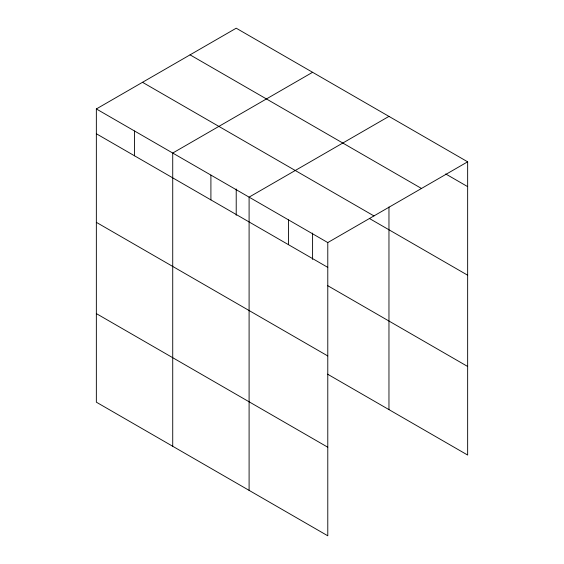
<?xml version="1.0" encoding="UTF-8"?>
<svg xmlns="http://www.w3.org/2000/svg" width="564" height="564" viewBox="0 0 564 564"><rect width="100%" height="100%" fill="white"/><g stroke="black" fill="none" stroke-linecap="round" stroke-linejoin="round"><path stroke-width="0.85" d="M327.783 355.962L327.783 242.569L96.352 108.951L96.352 402.181L327.783 535.8L327.783 355.962L96.352 222.343M388.963 206.974L388.963 409.619M327.564 374.172L467.648 455.049L467.648 161.819L236.217 28.2L96.352 108.951M312.59 72.291L172.725 153.048L172.725 446.279M388.963 116.388L249.098 197.139L249.098 490.37M327.783 242.569L467.648 161.819M445.708 173.959L467.648 186.628M190.061 54.849L421.491 188.468M142.509 82.302L373.939 215.92M369.498 218.536L467.648 275.204M96.352 133.76L327.783 267.378M327.564 285.588L467.648 366.466M96.352 313.605L327.783 447.224M312.59 233.066L312.59 259.398M288.437 219.854L288.437 244.663M236.217 188.975L236.217 215.3M210.908 175.094L210.908 199.903M134.535 130.996L134.535 155.812"/></g></svg>
